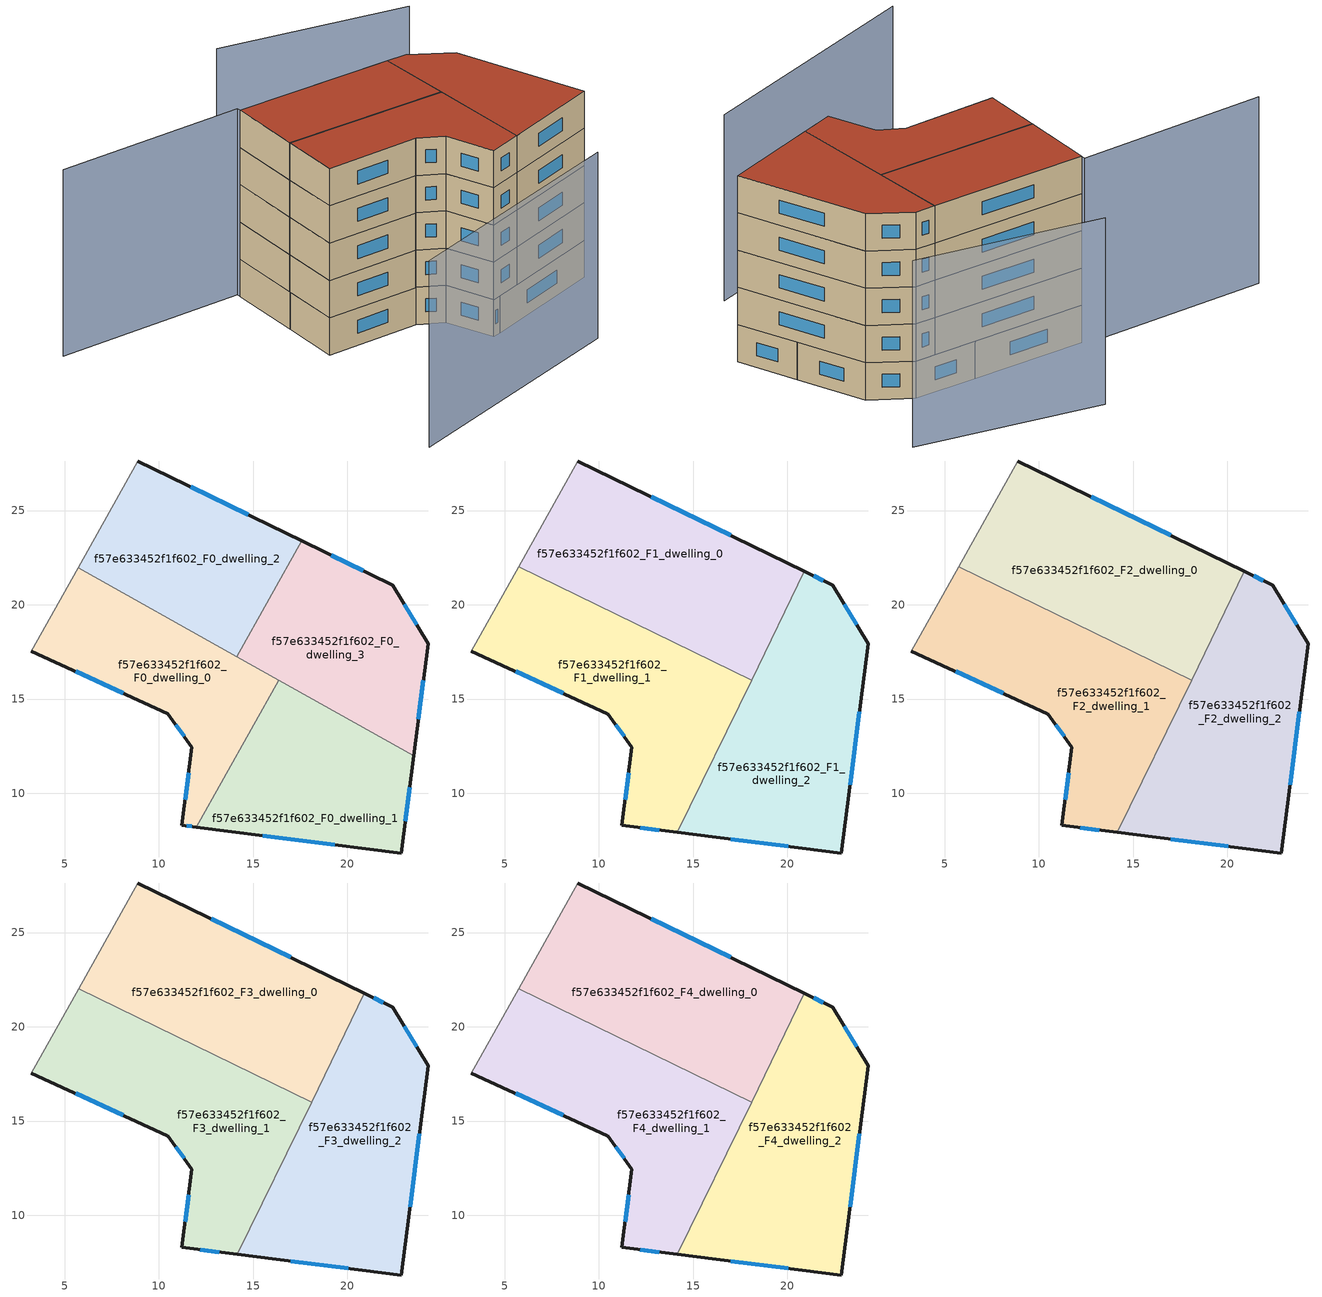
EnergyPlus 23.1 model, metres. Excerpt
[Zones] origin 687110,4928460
f57e633452f1f602_F0_dwelling_0
 floor ground (EU_floor_Construction): 16.35,16.01 11.98,8.2 11.22,8.3 11.75,12.44 10.47,14.22 3.23,17.54 5.71,21.96 z0
 wall outside (EU_wall_Construction): 3.23,17.54 10.47,14.22 11.75,12.44 11.22,8.3 11.98,8.2 z0:3
 wall adiabatic (EU_wall_Construction): 5.71,21.96 3.23,17.54 z0:3
 wall to f57e633452f1f602_F0_dwelling_1 (EU_wall_Construction): 11.98,8.2 16.35,16.01 z0:3
 wall to f57e633452f1f602_F0_dwelling_2 (EU_wall_Construction): 14.12,17.25 5.71,21.96 z0:3
 wall to f57e633452f1f602_F0_dwelling_3 (EU_wall_Construction): 16.35,16.01 14.12,17.25 z0:3
 window (EU_Window_Construction): 5.59,16.46 8.12,15.3 / 11.47,8.27 11.74,8.24 / 11.58,11.09 11.39,9.65 / 10.89,13.64 11.33,13.02 z0.98:2.02
f57e633452f1f602_F0_dwelling_1
 floor ground (EU_floor_Construction): 23.52,11.99 22.86,6.83 11.98,8.2 16.35,16.01 z0
 wall outside (EU_wall_Construction): 11.98,8.2 22.86,6.83 23.52,11.99 z0:3
 wall to f57e633452f1f602_F0_dwelling_3 (EU_wall_Construction): 23.52,11.99 16.35,16.01 z0:3
 window (EU_Window_Construction): 15.52,7.76 19.32,7.28 / 23.08,8.51 23.31,10.31 z0.98:2.02
f57e633452f1f602_F0_dwelling_2
 floor ground (EU_floor_Construction): 17.56,23.4 14.12,17.25 5.71,21.96 8.87,27.63 z0
 wall outside (EU_wall_Construction): 17.56,23.4 8.87,27.63 z0:3
 wall to f57e633452f1f602_F0_dwelling_3 (EU_wall_Construction): 14.12,17.25 17.56,23.4 z0:3
 wall adiabatic (EU_wall_Construction): 8.87,27.63 5.71,21.96 z0:3
 window (EU_Window_Construction): 14.74,24.78 11.7,26.25 z0.98:2.02
f57e633452f1f602_F0_dwelling_3
 floor ground (EU_floor_Construction): 22.4,21.05 24.28,17.93 23.52,11.99 14.12,17.25 17.56,23.4 z0
 wall outside (EU_wall_Construction): 23.52,11.99 24.28,17.93 22.4,21.05 17.56,23.4 z0:3
 window (EU_Window_Construction): 23.77,13.92 24.03,16 / 20.83,21.81 19.14,22.64 / 23.67,18.94 23.01,20.03 z0.98:2.02
f57e633452f1f602_F1_dwelling_0
 floor to f57e633452f1f602_F0_dwelling_2 (EU_floor_Construction): 17.56,23.4 14.42,17.79 5.74,22.02 8.87,27.63 z3
 floor to f57e633452f1f602_F0_dwelling_3 (EU_floor_Construction): 20.9,21.78 18.09,16.01 14.42,17.79 17.56,23.4 z3
 wall outside (EU_wall_Construction): 20.9,21.78 8.87,27.63 z3:6
 wall to f57e633452f1f602_F1_dwelling_1 (EU_wall_Construction): 5.73,22.02 18.09,16 z3:6
 wall adiabatic (EU_wall_Construction): 8.87,27.63 5.73,22.02 z3:6
 wall to f57e633452f1f602_F1_dwelling_2 (EU_wall_Construction): 18.09,16 20.9,21.78 z3:6
 window (EU_Window_Construction): 16.99,23.68 12.78,25.73 z3.98:5.02
f57e633452f1f602_F1_dwelling_1
 floor to f57e633452f1f602_F0_dwelling_0 (EU_floor_Construction): 16.35,16.01 11.98,8.2 11.22,8.3 11.75,12.44 10.47,14.22 3.23,17.54 5.71,21.96 z3
 floor to f57e633452f1f602_F0_dwelling_1 (EU_floor_Construction): 17.72,15.24 14.17,7.93 11.98,8.2 16.35,16.01 z3
 floor to f57e633452f1f602_F0_dwelling_2 (EU_floor_Construction): 14.42,17.79 14.12,17.25 5.71,21.96 5.74,22.02 z3
 floor to f57e633452f1f602_F0_dwelling_3 (EU_floor_Construction): 18.09,16.01 17.72,15.24 14.12,17.25 14.42,17.79 z3
 wall outside (EU_wall_Construction): 3.23,17.54 10.45,14.23 10.47,14.22 11.75,12.44 11.22,8.3 14.17,7.93 z3:6
 wall adiabatic (EU_wall_Construction): 5.73,22.02 3.23,17.54 z3:6
 wall to f57e633452f1f602_F1_dwelling_2 (EU_wall_Construction): 14.17,7.93 18.09,16 z3:6
 window (EU_Window_Construction): 5.58,16.46 8.1,15.31 / 12.18,8.18 13.21,8.05 / 11.58,11.09 11.39,9.65 / 10.89,13.64 11.33,13.02 z3.98:5.02
f57e633452f1f602_F1_dwelling_2
 floor to f57e633452f1f602_F0_dwelling_1 (EU_floor_Construction): 23.52,11.99 22.86,6.83 14.17,7.93 17.72,15.24 z3
 floor to f57e633452f1f602_F0_dwelling_3 (EU_floor_Construction): 22.4,21.05 24.28,17.93 23.52,11.99 17.72,15.24 20.9,21.78 z3
 wall outside (EU_wall_Construction): 14.17,7.93 22.86,6.83 24.28,17.93 22.4,21.05 20.9,21.78 z3:6
 window (EU_Window_Construction): 21.91,21.29 21.39,21.54 / 23.67,18.94 23.01,20.03 / 23.32,10.44 23.82,14.32 / 16.99,7.57 20.03,7.19 z3.98:5.02
f57e633452f1f602_F2_dwelling_0
 floor to f57e633452f1f602_F1_dwelling_0 (EU_floor_Construction): 20.9,21.78 18.09,16 5.73,22.02 8.87,27.63 z6
 wall outside (EU_wall_Construction): 20.9,21.78 8.87,27.63 z6:9
 wall to f57e633452f1f602_F2_dwelling_1 (EU_wall_Construction): 5.73,22.02 18.09,16 z6:9
 wall adiabatic (EU_wall_Construction): 8.87,27.63 5.73,22.02 z6:9
 wall to f57e633452f1f602_F2_dwelling_2 (EU_wall_Construction): 18.09,16 20.9,21.78 z6:9
 window (EU_Window_Construction): 16.99,23.68 12.78,25.73 z6.98:8.02
f57e633452f1f602_F2_dwelling_1
 floor to f57e633452f1f602_F1_dwelling_1 (EU_floor_Construction): 18.09,16 14.17,7.93 11.22,8.3 11.75,12.44 10.47,14.22 10.45,14.23 3.23,17.54 5.73,22.02 z6
 wall outside (EU_wall_Construction): 3.23,17.54 10.45,14.23 10.47,14.22 11.75,12.44 11.22,8.3 14.17,7.93 z6:9
 wall adiabatic (EU_wall_Construction): 5.73,22.02 3.23,17.54 z6:9
 wall to f57e633452f1f602_F2_dwelling_2 (EU_wall_Construction): 14.17,7.93 18.09,16 z6:9
 window (EU_Window_Construction): 5.58,16.46 8.1,15.31 / 12.18,8.18 13.21,8.05 / 11.58,11.09 11.39,9.65 / 10.89,13.64 11.33,13.02 z6.98:8.02
f57e633452f1f602_F2_dwelling_2
 floor to f57e633452f1f602_F1_dwelling_2 (EU_floor_Construction): 22.4,21.05 24.28,17.93 22.86,6.83 14.17,7.93 20.9,21.78 z6
 wall outside (EU_wall_Construction): 14.17,7.93 22.86,6.83 24.28,17.93 22.4,21.05 20.9,21.78 z6:9
 window (EU_Window_Construction): 21.91,21.29 21.39,21.54 / 23.67,18.94 23.01,20.03 / 23.32,10.44 23.82,14.32 / 16.99,7.57 20.03,7.19 z6.98:8.02
f57e633452f1f602_F3_dwelling_0
 floor to f57e633452f1f602_F2_dwelling_0 (EU_floor_Construction): 20.9,21.78 18.09,16 5.73,22.02 8.87,27.63 z9
 wall outside (EU_wall_Construction): 20.9,21.78 8.87,27.63 z9:12
 wall to f57e633452f1f602_F3_dwelling_1 (EU_wall_Construction): 5.73,22.02 18.09,16 z9:12
 wall adiabatic (EU_wall_Construction): 8.87,27.63 5.73,22.02 z9:12
 wall to f57e633452f1f602_F3_dwelling_2 (EU_wall_Construction): 18.09,16 20.9,21.78 z9:12
 window (EU_Window_Construction): 16.99,23.68 12.78,25.73 z9.98:11.02
f57e633452f1f602_F3_dwelling_1
 floor to f57e633452f1f602_F2_dwelling_1 (EU_floor_Construction): 18.09,16 14.17,7.93 11.22,8.3 11.75,12.44 10.47,14.22 10.45,14.23 3.23,17.54 5.73,22.02 z9
 wall outside (EU_wall_Construction): 3.23,17.54 10.45,14.23 10.47,14.22 11.75,12.44 11.22,8.3 14.17,7.93 z9:12
 wall adiabatic (EU_wall_Construction): 5.73,22.02 3.23,17.54 z9:12
 wall to f57e633452f1f602_F3_dwelling_2 (EU_wall_Construction): 14.17,7.93 18.09,16 z9:12
 window (EU_Window_Construction): 5.58,16.46 8.1,15.31 / 12.18,8.18 13.21,8.05 / 11.58,11.09 11.39,9.65 / 10.89,13.64 11.33,13.02 z9.98:11.02
f57e633452f1f602_F3_dwelling_2
 floor to f57e633452f1f602_F2_dwelling_2 (EU_floor_Construction): 22.4,21.05 24.28,17.93 22.86,6.83 14.17,7.93 20.9,21.78 z9
 wall outside (EU_wall_Construction): 14.17,7.93 22.86,6.83 24.28,17.93 22.4,21.05 20.9,21.78 z9:12
 window (EU_Window_Construction): 21.91,21.29 21.39,21.54 / 23.67,18.94 23.01,20.03 / 23.32,10.44 23.82,14.32 / 16.99,7.57 20.03,7.19 z9.98:11.02
f57e633452f1f602_F4_dwelling_0
 floor to f57e633452f1f602_F3_dwelling_0 (EU_floor_Construction): 20.9,21.78 18.09,16 5.73,22.02 8.87,27.63 z12
 wall outside (EU_wall_Construction): 20.9,21.78 8.87,27.63 z12:15
 wall to f57e633452f1f602_F4_dwelling_1 (EU_wall_Construction): 5.73,22.02 18.09,16 z12:15
 wall adiabatic (EU_wall_Construction): 8.87,27.63 5.73,22.02 z12:15
 wall to f57e633452f1f602_F4_dwelling_2 (EU_wall_Construction): 18.09,16 20.9,21.78 z12:15
 window (EU_Window_Construction): 16.99,23.68 12.78,25.73 z12.98:14.02
 roof outside (EU_roof_Construction): 18.09,16 20.9,21.78 8.87,27.63 5.73,22.02 z15
f57e633452f1f602_F4_dwelling_1
 floor to f57e633452f1f602_F3_dwelling_1 (EU_floor_Construction): 18.09,16 14.17,7.93 11.22,8.3 11.75,12.44 10.47,14.22 10.45,14.23 3.23,17.54 5.73,22.02 z12
 wall outside (EU_wall_Construction): 3.23,17.54 10.45,14.23 10.47,14.22 11.75,12.44 11.22,8.3 14.17,7.93 z12:15
 wall adiabatic (EU_wall_Construction): 5.73,22.02 3.23,17.54 z12:15
 wall to f57e633452f1f602_F4_dwelling_2 (EU_wall_Construction): 14.17,7.93 18.09,16 z12:15
 window (EU_Window_Construction): 5.58,16.46 8.1,15.31 / 12.18,8.18 13.21,8.05 / 11.58,11.09 11.39,9.65 / 10.89,13.64 11.33,13.02 z12.98:14.02
 roof outside (EU_roof_Construction): 14.17,7.93 18.09,16 5.73,22.02 3.23,17.54 10.45,14.23 10.47,14.22 11.75,12.44 11.22,8.3 z15
f57e633452f1f602_F4_dwelling_2
 floor to f57e633452f1f602_F3_dwelling_2 (EU_floor_Construction): 22.4,21.05 24.28,17.93 22.86,6.83 14.17,7.93 20.9,21.78 z12
 wall outside (EU_wall_Construction): 14.17,7.93 22.86,6.83 24.28,17.93 22.4,21.05 20.9,21.78 z12:15
 window (EU_Window_Construction): 21.91,21.29 21.39,21.54 / 23.67,18.94 23.01,20.03 / 23.32,10.44 23.82,14.32 / 16.99,7.57 20.03,7.19 z12.98:14.02
 roof outside (EU_roof_Construction): 22.86,6.83 24.28,17.93 22.4,21.05 20.9,21.78 14.17,7.93 z15
shading: -6.98,4.34 14.37,1.48 / -5.58,34.65 9.02,27.95 / 9.02,27.95 4.06,17.15 / 29.61,24.42 17.1,33.65 z0:15
[Building]
EU S2 Campaign: North Axis=0; Terrain=City; Solar Distribution=FullExterior
[Site:Location]
Bologna: Latitude=44.5; Longitude=11.25; Time Zone=1; Elevation=37
[SizingPeriod:WeatherFileDays]
AnnualSizingPeriod: Begin Month=1; Begin Day of Month=1; End Month=12; End Day of Month=31; Day of Week for Start Day=Monday; Use Weather File Daylight Saving Period=No; Use Weather File Rain and Snow Indicators=No
[MATERIAL]
EU_InternalMass_Material: Roughness=MediumRough; Thickness=0.1; Conductivity=1; Density=1800; Specific Heat=900; Thermal Absorptance=0.9; Solar Absorptance=0.7; Visible Absorptance=0.7
[MATERIAL:NOMASS] Roughness=MediumRough; Thermal Absorptance=0.9; Solar Absorptance=0.7; Visible Absorptance=0.7
Name | Thermal Resistance
EU_wall_NoMass | 0.905828
EU_roof_NoMass | 0.37593
EU_floor_NoMass | 0.67114
[WINDOWMATERIAL:SIMPLEGLAZINGSYSTEM]
EU_Window_SimpleGlazing: UFactor=4.52486; Solar Heat Gain Coefficient=0.85; Visible Transmittance=0.85
[CONSTRUCTION]
EU_wall_Construction: EU_wall_NoMass
EU_roof_Construction: EU_roof_NoMass
EU_floor_Construction: EU_floor_NoMass
EU_InternalMass_Construction: EU_InternalMass_Material
EU_Window_Construction: EU_Window_SimpleGlazing
[ZONE] Type=1; Multiplier=1; Ceiling Height=autocalculate; Floor Area=autocalculate; Part of Total Floor Area=Yes
Name | Volume
f57e633452f1f602_F0_dwelling_0 | 195.864
f57e633452f1f602_F1_dwelling_0; f57e633452f1f602_F2_dwelling_0; f57e633452f1f602_F3_dwelling_0; f57e633452f1f602_F4_dwelling_0 | 261.146
f57e633452f1f602_F0_dwelling_1 | 195.865
f57e633452f1f602_F1_dwelling_1; f57e633452f1f602_F2_dwelling_1; f57e633452f1f602_F3_dwelling_1; f57e633452f1f602_F4_dwelling_1 | 261.149
f57e633452f1f602_F0_dwelling_2; f57e633452f1f602_F0_dwelling_3 | 195.858
f57e633452f1f602_F1_dwelling_2; f57e633452f1f602_F2_dwelling_2; f57e633452f1f602_F3_dwelling_2; f57e633452f1f602_F4_dwelling_2 | 261.162
[INTERNALMASS] Construction=EU_InternalMass_Construction
Name | Zone or ZoneList | Surface Area
f57e633452f1f602_F0_dwelling_0_EU_InternalMass | f57e633452f1f602_F0_dwelling_0 | 65.2875
f57e633452f1f602_F0_dwelling_1_EU_InternalMass | f57e633452f1f602_F0_dwelling_1 | 65.2883
f57e633452f1f602_F0_dwelling_2_EU_InternalMass | f57e633452f1f602_F0_dwelling_2 | 65.2852
f57e633452f1f602_F0_dwelling_3_EU_InternalMass | f57e633452f1f602_F0_dwelling_3 | 65.2861
f57e633452f1f602_F1_dwelling_0_EU_InternalMass | f57e633452f1f602_F1_dwelling_0 | 87.0503
f57e633452f1f602_F1_dwelling_1_EU_InternalMass | f57e633452f1f602_F1_dwelling_1 | 87.0499
f57e633452f1f602_F1_dwelling_2_EU_InternalMass | f57e633452f1f602_F1_dwelling_2 | 87.0537
f57e633452f1f602_F2_dwelling_0_EU_InternalMass | f57e633452f1f602_F2_dwelling_0 | 87.0503
f57e633452f1f602_F2_dwelling_1_EU_InternalMass | f57e633452f1f602_F2_dwelling_1 | 87.0499
f57e633452f1f602_F2_dwelling_2_EU_InternalMass | f57e633452f1f602_F2_dwelling_2 | 87.0537
f57e633452f1f602_F3_dwelling_0_EU_InternalMass | f57e633452f1f602_F3_dwelling_0 | 87.0503
f57e633452f1f602_F3_dwelling_1_EU_InternalMass | f57e633452f1f602_F3_dwelling_1 | 87.0499
f57e633452f1f602_F3_dwelling_2_EU_InternalMass | f57e633452f1f602_F3_dwelling_2 | 87.0537
f57e633452f1f602_F4_dwelling_0_EU_InternalMass | f57e633452f1f602_F4_dwelling_0 | 87.0503
f57e633452f1f602_F4_dwelling_1_EU_InternalMass | f57e633452f1f602_F4_dwelling_1 | 87.0499
f57e633452f1f602_F4_dwelling_2_EU_InternalMass | f57e633452f1f602_F4_dwelling_2 | 87.0537
[OTHEREQUIPMENT] Fuel Type=Electricity; Design Level Calculation Method=Watts/Area; Power per Zone Floor Area=1; Fraction Latent=0; Fraction Radiant=0; Fraction Lost=0; Carbon Dioxide Generation Rate=0; EndUse Subcategory=EU_Step8_InternalGains
Name | Zone or ZoneList or Space or SpaceList | Schedule
EU_Step8_InternalGain_f57e633452f1f602_F0_dwelling_0_f000 | f57e633452f1f602_F0_dwelling_0 | EU_Step8_GainSchedule_f57e633452f1f602_F0_dwelling_0_f000
EU_Step8_InternalGain_f57e633452f1f602_F0_dwelling_1_f000 | f57e633452f1f602_F0_dwelling_1 | EU_Step8_GainSchedule_f57e633452f1f602_F0_dwelling_1_f000
EU_Step8_InternalGain_f57e633452f1f602_F0_dwelling_2_f000 | f57e633452f1f602_F0_dwelling_2 | EU_Step8_GainSchedule_f57e633452f1f602_F0_dwelling_2_f000
EU_Step8_InternalGain_f57e633452f1f602_F0_dwelling_3_f000 | f57e633452f1f602_F0_dwelling_3 | EU_Step8_GainSchedule_f57e633452f1f602_F0_dwelling_3_f000
EU_Step8_InternalGain_f57e633452f1f602_F1_dwelling_0_f000 | f57e633452f1f602_F1_dwelling_0 | EU_Step8_GainSchedule_f57e633452f1f602_F1_dwelling_0_f000
EU_Step8_InternalGain_f57e633452f1f602_F1_dwelling_1_f000 | f57e633452f1f602_F1_dwelling_1 | EU_Step8_GainSchedule_f57e633452f1f602_F1_dwelling_1_f000
EU_Step8_InternalGain_f57e633452f1f602_F1_dwelling_2_f000 | f57e633452f1f602_F1_dwelling_2 | EU_Step8_GainSchedule_f57e633452f1f602_F1_dwelling_2_f000
EU_Step8_InternalGain_f57e633452f1f602_F2_dwelling_0_f000 | f57e633452f1f602_F2_dwelling_0 | EU_Step8_GainSchedule_f57e633452f1f602_F2_dwelling_0_f000
EU_Step8_InternalGain_f57e633452f1f602_F2_dwelling_1_f000 | f57e633452f1f602_F2_dwelling_1 | EU_Step8_GainSchedule_f57e633452f1f602_F2_dwelling_1_f000
EU_Step8_InternalGain_f57e633452f1f602_F2_dwelling_2_f000 | f57e633452f1f602_F2_dwelling_2 | EU_Step8_GainSchedule_f57e633452f1f602_F2_dwelling_2_f000
EU_Step8_InternalGain_f57e633452f1f602_F3_dwelling_0_f000 | f57e633452f1f602_F3_dwelling_0 | EU_Step8_GainSchedule_f57e633452f1f602_F3_dwelling_0_f000
EU_Step8_InternalGain_f57e633452f1f602_F3_dwelling_1_f000 | f57e633452f1f602_F3_dwelling_1 | EU_Step8_GainSchedule_f57e633452f1f602_F3_dwelling_1_f000
EU_Step8_InternalGain_f57e633452f1f602_F3_dwelling_2_f000 | f57e633452f1f602_F3_dwelling_2 | EU_Step8_GainSchedule_f57e633452f1f602_F3_dwelling_2_f000
EU_Step8_InternalGain_f57e633452f1f602_F4_dwelling_0_f000 | f57e633452f1f602_F4_dwelling_0 | EU_Step8_GainSchedule_f57e633452f1f602_F4_dwelling_0_f000
EU_Step8_InternalGain_f57e633452f1f602_F4_dwelling_1_f000 | f57e633452f1f602_F4_dwelling_1 | EU_Step8_GainSchedule_f57e633452f1f602_F4_dwelling_1_f000
EU_Step8_InternalGain_f57e633452f1f602_F4_dwelling_2_f000 | f57e633452f1f602_F4_dwelling_2 | EU_Step8_GainSchedule_f57e633452f1f602_F4_dwelling_2_f000
[ZONEVENTILATION:DESIGNFLOWRATE] Schedule=EU_AlwaysOn; Design Flow Rate Calculation Method=AirChanges/Hour; Air Changes per Hour=0.73129; Ventilation Type=Natural; Fan Pressure Rise=0; Fan Total Efficiency=1; Constant Term Coefficient=1; Temperature Term Coefficient=0; Velocity Term Coefficient=0; Velocity Squared Term Coefficient=0; Minimum Indoor Temperature=-100; Maximum Indoor Temperature=100; Delta Temperature=-100; Minimum Outdoor Temperature=-100; Maximum Outdoor Temperature=100; Maximum Wind Speed=40
Name | Zone or ZoneList or Space or SpaceList
EU_ConstantAir_f57e633452f1f602_F0_dwelling_0 | f57e633452f1f602_F0_dwelling_0
EU_ConstantAir_f57e633452f1f602_F0_dwelling_1 | f57e633452f1f602_F0_dwelling_1
EU_ConstantAir_f57e633452f1f602_F0_dwelling_2 | f57e633452f1f602_F0_dwelling_2
EU_ConstantAir_f57e633452f1f602_F0_dwelling_3 | f57e633452f1f602_F0_dwelling_3
EU_ConstantAir_f57e633452f1f602_F1_dwelling_0 | f57e633452f1f602_F1_dwelling_0
EU_ConstantAir_f57e633452f1f602_F1_dwelling_1 | f57e633452f1f602_F1_dwelling_1
EU_ConstantAir_f57e633452f1f602_F1_dwelling_2 | f57e633452f1f602_F1_dwelling_2
EU_ConstantAir_f57e633452f1f602_F2_dwelling_0 | f57e633452f1f602_F2_dwelling_0
EU_ConstantAir_f57e633452f1f602_F2_dwelling_1 | f57e633452f1f602_F2_dwelling_1
EU_ConstantAir_f57e633452f1f602_F2_dwelling_2 | f57e633452f1f602_F2_dwelling_2
EU_ConstantAir_f57e633452f1f602_F3_dwelling_0 | f57e633452f1f602_F3_dwelling_0
EU_ConstantAir_f57e633452f1f602_F3_dwelling_1 | f57e633452f1f602_F3_dwelling_1
EU_ConstantAir_f57e633452f1f602_F3_dwelling_2 | f57e633452f1f602_F3_dwelling_2
EU_ConstantAir_f57e633452f1f602_F4_dwelling_0 | f57e633452f1f602_F4_dwelling_0
EU_ConstantAir_f57e633452f1f602_F4_dwelling_1 | f57e633452f1f602_F4_dwelling_1
EU_ConstantAir_f57e633452f1f602_F4_dwelling_2 | f57e633452f1f602_F4_dwelling_2
[HVACTEMPLATE:THERMOSTAT] Constant Heating Setpoint=20; Constant Cooling Setpoint=50
EU_HeatOnly_f57e633452f1f602_F0_dwelling_0; EU_HeatOnly_f57e633452f1f602_F0_dwelling_1; EU_HeatOnly_f57e633452f1f602_F0_dwelling_2; EU_HeatOnly_f57e633452f1f602_F0_dwelling_3; EU_HeatOnly_f57e633452f1f602_F1_dwelling_0; EU_HeatOnly_f57e633452f1f602_F1_dwelling_1; EU_HeatOnly_f57e633452f1f602_F1_dwelling_2; EU_HeatOnly_f57e633452f1f602_F2_dwelling_0; EU_HeatOnly_f57e633452f1f602_F2_dwelling_1; EU_HeatOnly_f57e633452f1f602_F2_dwelling_2; EU_HeatOnly_f57e633452f1f602_F3_dwelling_0; EU_HeatOnly_f57e633452f1f602_F3_dwelling_1; EU_HeatOnly_f57e633452f1f602_F3_dwelling_2; EU_HeatOnly_f57e633452f1f602_F4_dwelling_0; EU_HeatOnly_f57e633452f1f602_F4_dwelling_1; EU_HeatOnly_f57e633452f1f602_F4_dwelling_2
[HVACTEMPLATE:ZONE:IDEALLOADSAIRSYSTEM] System Availability Schedule=EU_AlwaysOn; Maximum Heating Supply Air Temperature=50; Minimum Cooling Supply Air Temperature=13; Maximum Heating Supply Air Humidity Ratio=0.0156; Minimum Cooling Supply Air Humidity Ratio=0.0077; Heating Limit=NoLimit; Cooling Limit=NoLimit; Heating Availability Schedule=EU_AlwaysOn; Cooling Availability Schedule=EU_CoolingOff; Dehumidification Control Type=ConstantSensibleHeatRatio; Cooling Sensible Heat Ratio=0.7; Dehumidification Setpoint=60; Humidification Control Type=None; Humidification Setpoint=30; Outdoor Air Method=None; Outdoor Air Flow Rate per Person=0.00944; Outdoor Air Flow Rate per Zone Floor Area=0; Outdoor Air Flow Rate per Zone=0; Demand Controlled Ventilation Type=None; Outdoor Air Economizer Type=NoEconomizer; Heat Recovery Type=None; Sensible Heat Recovery Effectiveness=0.7; Latent Heat Recovery Effectiveness=0.65
Name | Template Thermostat
f57e633452f1f602_F0_dwelling_0 | EU_HeatOnly_f57e633452f1f602_F0_dwelling_0
f57e633452f1f602_F0_dwelling_1 | EU_HeatOnly_f57e633452f1f602_F0_dwelling_1
f57e633452f1f602_F0_dwelling_2 | EU_HeatOnly_f57e633452f1f602_F0_dwelling_2
f57e633452f1f602_F0_dwelling_3 | EU_HeatOnly_f57e633452f1f602_F0_dwelling_3
f57e633452f1f602_F1_dwelling_0 | EU_HeatOnly_f57e633452f1f602_F1_dwelling_0
f57e633452f1f602_F1_dwelling_1 | EU_HeatOnly_f57e633452f1f602_F1_dwelling_1
f57e633452f1f602_F1_dwelling_2 | EU_HeatOnly_f57e633452f1f602_F1_dwelling_2
f57e633452f1f602_F2_dwelling_0 | EU_HeatOnly_f57e633452f1f602_F2_dwelling_0
f57e633452f1f602_F2_dwelling_1 | EU_HeatOnly_f57e633452f1f602_F2_dwelling_1
f57e633452f1f602_F2_dwelling_2 | EU_HeatOnly_f57e633452f1f602_F2_dwelling_2
f57e633452f1f602_F3_dwelling_0 | EU_HeatOnly_f57e633452f1f602_F3_dwelling_0
f57e633452f1f602_F3_dwelling_1 | EU_HeatOnly_f57e633452f1f602_F3_dwelling_1
f57e633452f1f602_F3_dwelling_2 | EU_HeatOnly_f57e633452f1f602_F3_dwelling_2
f57e633452f1f602_F4_dwelling_0 | EU_HeatOnly_f57e633452f1f602_F4_dwelling_0
f57e633452f1f602_F4_dwelling_1 | EU_HeatOnly_f57e633452f1f602_F4_dwelling_1
f57e633452f1f602_F4_dwelling_2 | EU_HeatOnly_f57e633452f1f602_F4_dwelling_2
[SIZING:ZONE] Zone Cooling Design Supply Air Temperature Input Method=SupplyAirTemperature; Zone Cooling Design Supply Air Temperature=13; Zone Heating Design Supply Air Temperature Input Method=SupplyAirTemperature; Zone Heating Design Supply Air Temperature=50; Zone Cooling Design Supply Air Humidity Ratio=0.008; Zone Heating Design Supply Air Humidity Ratio=0.008; Cooling Design Air Flow Method=DesignDay; Cooling Design Air Flow Rate=0; Cooling Minimum Air Flow per Zone Floor Area=0.000762; Cooling Minimum Air Flow=0; Cooling Minimum Air Flow Fraction=0.2; Heating Design Air Flow Method=DesignDay; Heating Design Air Flow Rate=0; Heating Maximum Air Flow per Zone Floor Area=0.002032; Heating Maximum Air Flow=0.141576; Heating Maximum Air Flow Fraction=0.3; Account for Dedicated Outdoor Air System=No; Dedicated Outdoor Air System Control Strategy=NeutralSupplyAir; Dedicated Outdoor Air Low Setpoint Temperature for Design=autosize; Dedicated Outdoor Air High Setpoint Temperature for Design=autosize; Zone Load Sizing Method=Sensible Load Only No Latent Load; Zone Latent Cooling Design Supply Air Humidity Ratio Input Method=HumidityRatioDifference; Zone Cooling Design Supply Air Humidity Ratio Difference=0.005; Zone Latent Heating Design Supply Air Humidity Ratio Input Method=HumidityRatioDifference; Zone Humidification Design Supply Air Humidity Ratio Difference=0.005
f57e633452f1f602_F0_dwelling_0; f57e633452f1f602_F0_dwelling_1; f57e633452f1f602_F0_dwelling_2; f57e633452f1f602_F0_dwelling_3; f57e633452f1f602_F1_dwelling_0; f57e633452f1f602_F1_dwelling_1; f57e633452f1f602_F1_dwelling_2; f57e633452f1f602_F2_dwelling_0; f57e633452f1f602_F2_dwelling_1; f57e633452f1f602_F2_dwelling_2; f57e633452f1f602_F3_dwelling_0; f57e633452f1f602_F3_dwelling_1; f57e633452f1f602_F3_dwelling_2; f57e633452f1f602_F4_dwelling_0; f57e633452f1f602_F4_dwelling_1; f57e633452f1f602_F4_dwelling_2
[SCHEDULE:CONSTANT]
Name | Hourly Value
EU_AlwaysOn | 1
EU_CoolingOff | 0
[SCHEDULE:FILE] Column Number=1; Rows to Skip at Top=0; Number of Hours of Data=8760; Column Separator=Comma; Interpolate to Timestep=No; Minutes per Item=60; Adjust Schedule for Daylight Savings=Yes
Name | File
EU_Step8_GainSchedule_f57e633452f1f602_F0_dwelling_0_f000 | ../../schedules/f57e633452f1f602/f57e633452f1f602_F0_dwelling_0_f000_gain.csv
EU_Step8_GainSchedule_f57e633452f1f602_F0_dwelling_1_f000 | ../../schedules/f57e633452f1f602/f57e633452f1f602_F0_dwelling_1_f000_gain.csv
EU_Step8_GainSchedule_f57e633452f1f602_F0_dwelling_2_f000 | ../../schedules/f57e633452f1f602/f57e633452f1f602_F0_dwelling_2_f000_gain.csv
EU_Step8_GainSchedule_f57e633452f1f602_F0_dwelling_3_f000 | ../../schedules/f57e633452f1f602/f57e633452f1f602_F0_dwelling_3_f000_gain.csv
EU_Step8_GainSchedule_f57e633452f1f602_F1_dwelling_0_f000 | ../../schedules/f57e633452f1f602/f57e633452f1f602_F1_dwelling_0_f000_gain.csv
EU_Step8_GainSchedule_f57e633452f1f602_F1_dwelling_1_f000 | ../../schedules/f57e633452f1f602/f57e633452f1f602_F1_dwelling_1_f000_gain.csv
EU_Step8_GainSchedule_f57e633452f1f602_F1_dwelling_2_f000 | ../../schedules/f57e633452f1f602/f57e633452f1f602_F1_dwelling_2_f000_gain.csv
EU_Step8_GainSchedule_f57e633452f1f602_F2_dwelling_0_f000 | ../../schedules/f57e633452f1f602/f57e633452f1f602_F2_dwelling_0_f000_gain.csv
EU_Step8_GainSchedule_f57e633452f1f602_F2_dwelling_1_f000 | ../../schedules/f57e633452f1f602/f57e633452f1f602_F2_dwelling_1_f000_gain.csv
EU_Step8_GainSchedule_f57e633452f1f602_F2_dwelling_2_f000 | ../../schedules/f57e633452f1f602/f57e633452f1f602_F2_dwelling_2_f000_gain.csv
EU_Step8_GainSchedule_f57e633452f1f602_F3_dwelling_0_f000 | ../../schedules/f57e633452f1f602/f57e633452f1f602_F3_dwelling_0_f000_gain.csv
EU_Step8_GainSchedule_f57e633452f1f602_F3_dwelling_1_f000 | ../../schedules/f57e633452f1f602/f57e633452f1f602_F3_dwelling_1_f000_gain.csv
EU_Step8_GainSchedule_f57e633452f1f602_F3_dwelling_2_f000 | ../../schedules/f57e633452f1f602/f57e633452f1f602_F3_dwelling_2_f000_gain.csv
EU_Step8_GainSchedule_f57e633452f1f602_F4_dwelling_0_f000 | ../../schedules/f57e633452f1f602/f57e633452f1f602_F4_dwelling_0_f000_gain.csv
EU_Step8_GainSchedule_f57e633452f1f602_F4_dwelling_1_f000 | ../../schedules/f57e633452f1f602/f57e633452f1f602_F4_dwelling_1_f000_gain.csv
EU_Step8_GainSchedule_f57e633452f1f602_F4_dwelling_2_f000 | ../../schedules/f57e633452f1f602/f57e633452f1f602_F4_dwelling_2_f000_gain.csv
